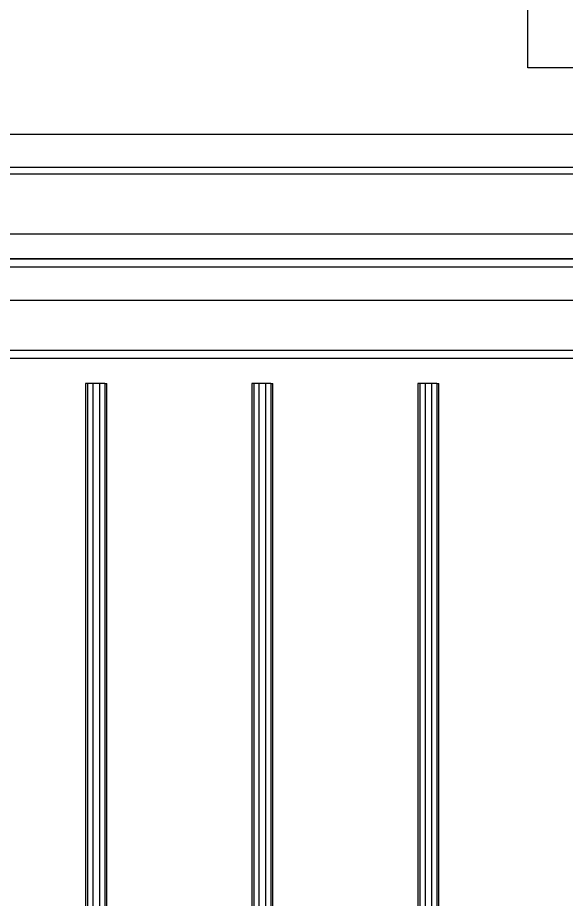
# Model space of a CAD drawing. Header units: millimetres. Extents: x -1970 to 59977, y -50268 to 6837.
# Drawn here: x 57892 to 58222, y -17060 to -16530 of the extents above; entities that cross this region are included whole.
import ezdxf

# ---------------------------------------------------------------- set-up
doc = ezdxf.new("R2010")
doc.units = ezdxf.units.MM
doc.layers.add('COTAS_P', color=1, linetype='Continuous', lineweight=0)
doc.layers.add('superior_secador', color=7, linetype='Continuous', lineweight=0)
doc.dimstyles.new('R19_100', dxfattribs={"dimtxt": 250, "dimasz": 150, "dimexe": 150, "dimexo": 80, "dimgap": 100, "dimtad": 1, "dimtih": 1, "dimtoh": 1, "dimdsep": 46, "dimcen": 0.09, "dimadec": 0, "dimazin": 0, "dimtfac": 1, "dimtdec": 4, "dimtofl": 0, "dimtmove": 0, "dimatfit": 3, "dimfxl": 1, "dimtolj": 1, "dimtzin": 0, "dimarcsym": 0})

# ---------------------------------------------------------------- blocks, each defined once
blk = doc.blocks.new('*D26')
at = {"layer": 'COTAS_P', "color": 0, "lineweight": -2, "transparency": 16777216}
for p, q in [((59159.25, -15400), (58189.25, -15400)), ((58339.25, -19600), (58339.25, -15550)), ((59159.25, -19750), (58189.25, -19750))]:
    blk.add_line(p, q, dxfattribs=at)
at = {"layer": 'COTAS_P', "color": 0, "transparency": 16777216}
for points in [[(58314.25, -15550), (58364.25, -15550), (58339.25, -15400)], [(58314.25, -19600), (58364.25, -19600), (58339.25, -19750)]]:
    blk.add_solid(points, dxfattribs=at)
at = {"layer": 'Defpoints', "color": 0, "transparency": 16777216}
for p in [(58339.25, -15400), (59239.25, -15400), (59239.25, -19750)]:
    blk.add_point(p, dxfattribs=at)

msp = doc.modelspace()

# ---------------------------------------------------------------- linework, layer by layer
at = {"layer": 'superior_secador'}
for p, q in [((58199.253, -16560), (58199.253, -16290)), ((58579.253, -16560), (58199.253, -16560)), ((38839.253, -16600), (58839.253, -16600)), ((57589.253, -16600), (58589.253, -16600)), ((57839.253, -16600), (58839.253, -16600)), ((58839.253, -16620), (38839.253, -16620)), ((58839.253, -16624), (38839.253, -16624)), ((39189.253, -16660), (58489.253, -16660)), ((38839.253, -16675), (58839.253, -16675)), ((58839.253, -16675), (57839.253, -16675)), ((58839.253, -16680), (38839.253, -16680)), ((58489.253, -16700), (39189.253, -16700)), ((38839.253, -16730), (58839.253, -16730)), ((58839.253, -16735), (38839.253, -16735)), ((57934.116, -16750), (57932.903, -16750)), ((57932.903, -16750), (57932.903, -19250)), ((57937.291, -16750), (57934.116, -16750)), ((57934.116, -16750), (57934.116, -19250)), ((57941.215, -16750), (57937.291, -16750)), ((57937.291, -16750), (57937.291, -19250)), ((57944.39, -16750), (57941.215, -16750)), ((57941.215, -16750), (57941.215, -19250)), ((57944.39, -16750), (57945.603, -16750)), ((57944.39, -16750), (57944.39, -19250)), ((57945.603, -19250), (57945.603, -16750)), ((58034.116, -16750), (58032.903, -16750)), ((58032.903, -16750), (58032.903, -19250)), ((58037.291, -16750), (58034.116, -16750)), ((58034.116, -16750), (58034.116, -19250)), ((58041.215, -16750), (58037.291, -16750)), ((58037.291, -16750), (58037.291, -19250)), ((58044.39, -16750), (58041.215, -16750)), ((58041.215, -16750), (58041.215, -19250)), ((58044.39, -16750), (58045.603, -16750)), ((58044.39, -16750), (58044.39, -19250)), ((58045.603, -19250), (58045.603, -16750)), ((58134.116, -16750), (58132.903, -16750)), ((58132.903, -16750), (58132.903, -19250)), ((58137.291, -16750), (58134.116, -16750)), ((58134.116, -16750), (58134.116, -19250)), ((58141.215, -16750), (58137.291, -16750)), ((58137.291, -16750), (58137.291, -19250)), ((58144.39, -16750), (58141.215, -16750)), ((58141.215, -16750), (58141.215, -19250)), ((58144.39, -16750), (58145.603, -16750)), ((58144.39, -16750), (58144.39, -19250)), ((58145.603, -19250), (58145.603, -16750))]:
    msp.add_line(p, q, dxfattribs=at)

# ---------------------------------------------------------------- dimensions: what is measured, and where the dimension line sits
at = {"layer": 'COTAS_P'}
dim = msp.add_aligned_dim(p1=(59239.253, -19750), p2=(59239.253, -15400), distance=900, text='<> P', dimstyle='R19_100', dxfattribs=at)
dim.commit()
dim.dimension.update_dxf_attribs({"geometry": '*D26', "text_midpoint": (58339.253, -17575)})

doc.saveas('drawing.dxf')
